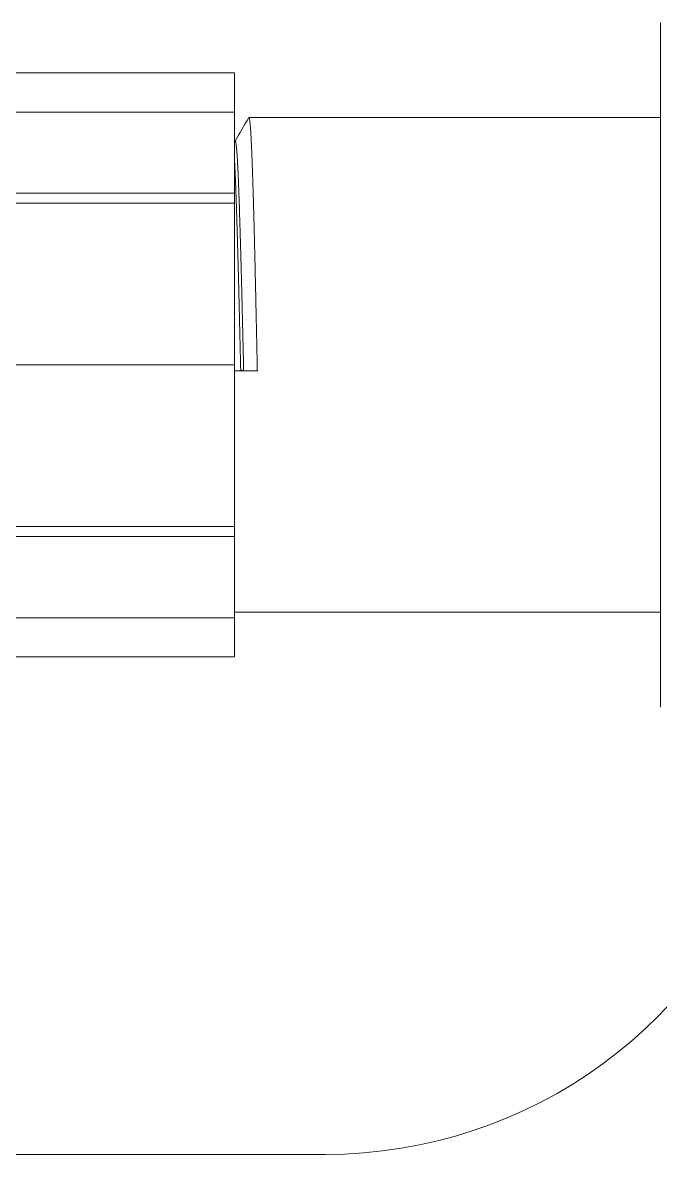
# Model space of a CAD drawing. Header units: metres. Extents: x 78 to 178, y -74 to 157.
# Drawn here: x 119.0981 to 119.1408, y 27.6369 to 27.7126 of the extents above; entities that cross this region are included whole.
import ezdxf

# ---------------------------------------------------------------- set-up
doc = ezdxf.new("R2010")
doc.units = ezdxf.units.M
doc.layers.add('mobiliario', color=252, linetype='Continuous', lineweight=9)

# ---------------------------------------------------------------- blocks, each defined once
blk = doc.blocks.new('SE2')
at = {"layer": 'mobiliario'}
for p, q in [((128.351, 393.023), (128.303, 393.023)), ((154.148, 393.023), (128.351, 393.023))]:
    blk.add_line(p, q, dxfattribs=at)
blk.add_arc((128.303, 385.916), 7.107, 90, 162.4418, dxfattribs=at)
blk = doc.blocks.new('110-32-planta')
at = {"layer": 'mobiliario'}
for p, q in [((7.688087, 4.102805), (7.688087, 4.101842)), ((7.688087, 4.101842), (7.688087, 4.093999)), ((7.716584, 4.099442), (7.716584, 4.096825)), ((7.740705, 4.099442), (7.716584, 4.099442)), ((7.688087, 4.096459), (7.716584, 4.096459)), ((7.716584, 4.096825), (7.716584, 4.091392)), ((7.738104, 4.096825), (7.716584, 4.096825)), ((7.688087, 4.093999), (7.688087, 4.087765)), ((7.716584, 4.091392), (7.716584, 4.090735)), ((7.73492, 4.091392), (7.716584, 4.091392)), ((7.716584, 4.090735), (7.716584, 4.079909)), ((7.733127, 4.090735), (7.716584, 4.090735)), ((7.688087, 4.087765), (7.688087, 4.072068)), ((7.715058, 4.08032), (7.716584, 4.08032)), ((7.715974, 4.080281), (7.715058, 4.08032)), ((7.716171, 4.080281), (7.715974, 4.080281)), ((7.716584, 4.080298), (7.716171, 4.080281)), ((7.716584, 4.079909), (7.716584, 4.069083)), ((7.731401, 4.079909), (7.716584, 4.079909)), ((7.688087, 4.072068), (7.688087, 4.065832)), ((7.716584, 4.069083), (7.716584, 4.068425)), ((7.733127, 4.069083), (7.716584, 4.069083)), ((7.716584, 4.068425), (7.716584, 4.062993)), ((7.73492, 4.068425), (7.716584, 4.068425)), ((7.688087, 4.065832), (7.688087, 4.057978)), ((7.716539, 4.064946), (7.716584, 4.064946)), ((7.688087, 4.063358), (7.715623, 4.063358)), ((7.716584, 4.062993), (7.716584, 4.060376)), ((7.738104, 4.062993), (7.716584, 4.062993)), ((7.740705, 4.060376), (7.716584, 4.060376)), ((7.688087, 4.057978), (7.688087, 4.057012))]:
    blk.add_line(p, q, dxfattribs=at)
for points, weights, knots in [([(7.715635, 4.063369), (7.715625, 4.063351), (7.715614, 4.063363), (7.715503, 4.063497), (7.715392, 4.066765), (7.71528, 4.070033), (7.715169, 4.075187), (7.715115, 4.0777), (7.715058, 4.08032)], [0.991285396982, 0.995165076472, 1, 0.951056516295, 1, 0.951056516295, 1, 0.975528258148, 0.975528258148], [0.91502024, 0.91502024, 0.91502024, 0.91666667, 0.91666667, 0.93333333, 0.93333333, 0.95, 0.95, 0.95833333, 0.95833333, 0.95833333]), ([(7.716539, 4.064946), (7.716535, 4.064946), (7.716531, 4.06495), (7.716419, 4.065071), (7.716308, 4.068026), (7.716197, 4.07098), (7.716085, 4.07564), (7.716031, 4.077911), (7.715974, 4.080281)], [0.996229306004, 0.998035827968, 1, 0.951056516295, 1, 0.951056516295, 1, 0.975528258148, 0.975528258148], [0.91599781, 0.91599781, 0.91599781, 0.91666667, 0.91666667, 0.93333333, 0.93333333, 0.95, 0.95, 0.95833333, 0.95833333, 0.95833333]), ([(7.716584, 4.066287), (7.716544, 4.066992), (7.716505, 4.068026), (7.716393, 4.07098), (7.716282, 4.07564), (7.716228, 4.077911), (7.716171, 4.080281)], [0.977407139219, 0.982309076134, 1, 0.951056516295, 1, 0.975528258148, 0.975528258148], [0.92730906, 0.92730906, 0.92730906, 0.93333333, 0.93333333, 0.95, 0.95, 0.95833333, 0.95833333, 0.95833333])]:
    blk.add_rational_spline(points, weights, degree=2, knots=knots, dxfattribs=at)
blk.add_open_spline([(7.716546, 4.064946), (7.716242, 4.06442), (7.715939, 4.063895), (7.715635, 4.063369)], degree=3, dxfattribs=at)

msp = doc.modelspace()

# ---------------------------------------------------------------- block references
at = {"xscale": 0.0044247438065974, "yscale": 0.0044247438065974, "zscale": 0.0044247438065974, "rotation": 179.9999999999999}
msp.add_blockref('SE2', (119.686123, 29.375916), dxfattribs=at)
at = {"rotation": 179.9999999999999}
msp.add_blockref('110-32-planta', (126.828915, 31.769624), dxfattribs=at)

doc.saveas('drawing.dxf')
